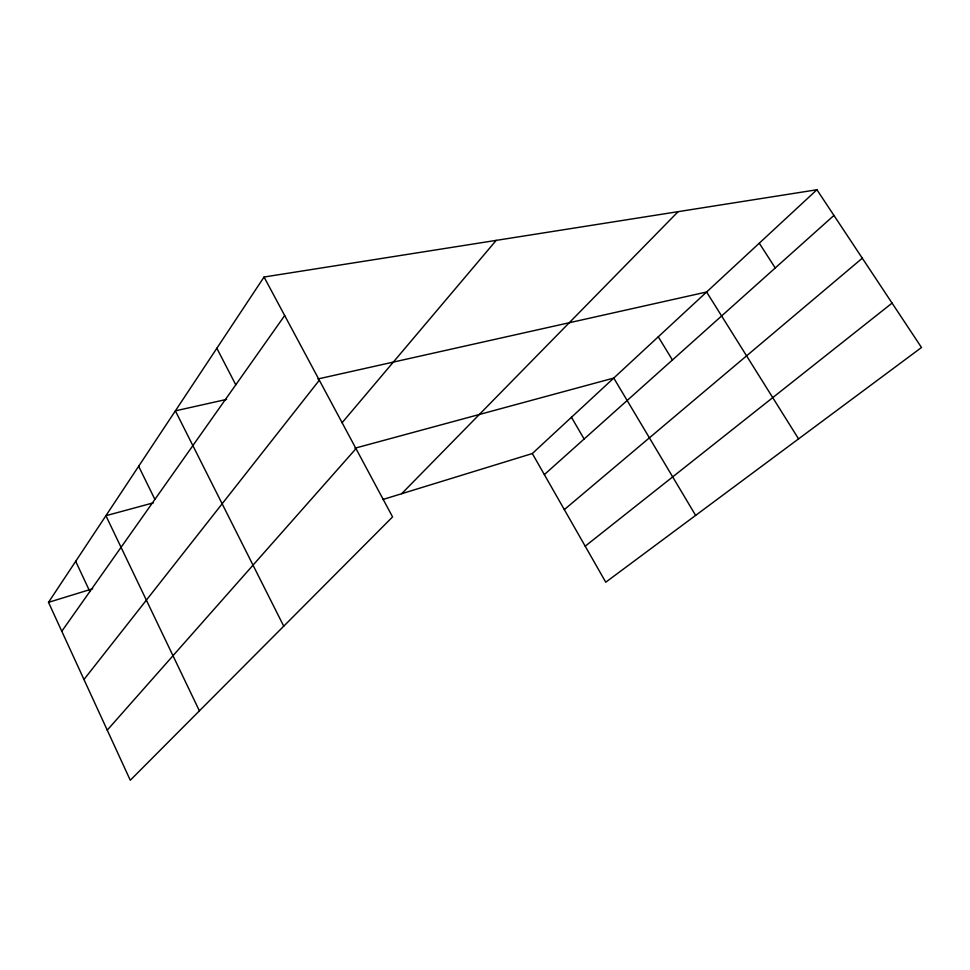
<?xml version="1.0" encoding="UTF-8"?>
<svg xmlns="http://www.w3.org/2000/svg" width="970" height="970" viewBox="0 0 970 970"><rect width="100%" height="100%" fill="white"/><g stroke="black" fill="none" stroke-linecap="round" stroke-linejoin="round"><path stroke-width="1.45" d="M264.046 277.02L392.571 516.913L130.283 780.244L48.5 602.346L264.046 277.02L816.922 189.756L921.5 347.502L605.753 582.206L532.324 453.536L816.922 189.756M61.801 631.264L284.683 315.553M83.966 679.497L319.324 380.204M342.046 422.774L496.203 240.378M107.246 730.131L355.99 448.637M401.653 493.73L678.139 211.666M544.352 474.609L833.933 215.437M564.322 509.614L862.306 258.214M585.201 546.183L892.073 303.113M48.5 602.346L92.647 588.766M382.907 499.489L532.324 453.536M153.43 502.824L105.912 515.7L199.396 710.852M354.899 448.213L613.767 378.058L695.635 515.397M226.556 399.41L175.376 410.856L283.737 626.183M317.869 378.979L706.609 292.006L798.565 438.889M759.28 243.179L775.236 267.975M658.278 336.808L672.428 359.991M571.451 417.282L584.122 439.022M216.843 348.266L235.783 384.823M138.649 466.279L154.897 499.404M75.684 561.315L89.846 591.53"/></g></svg>
